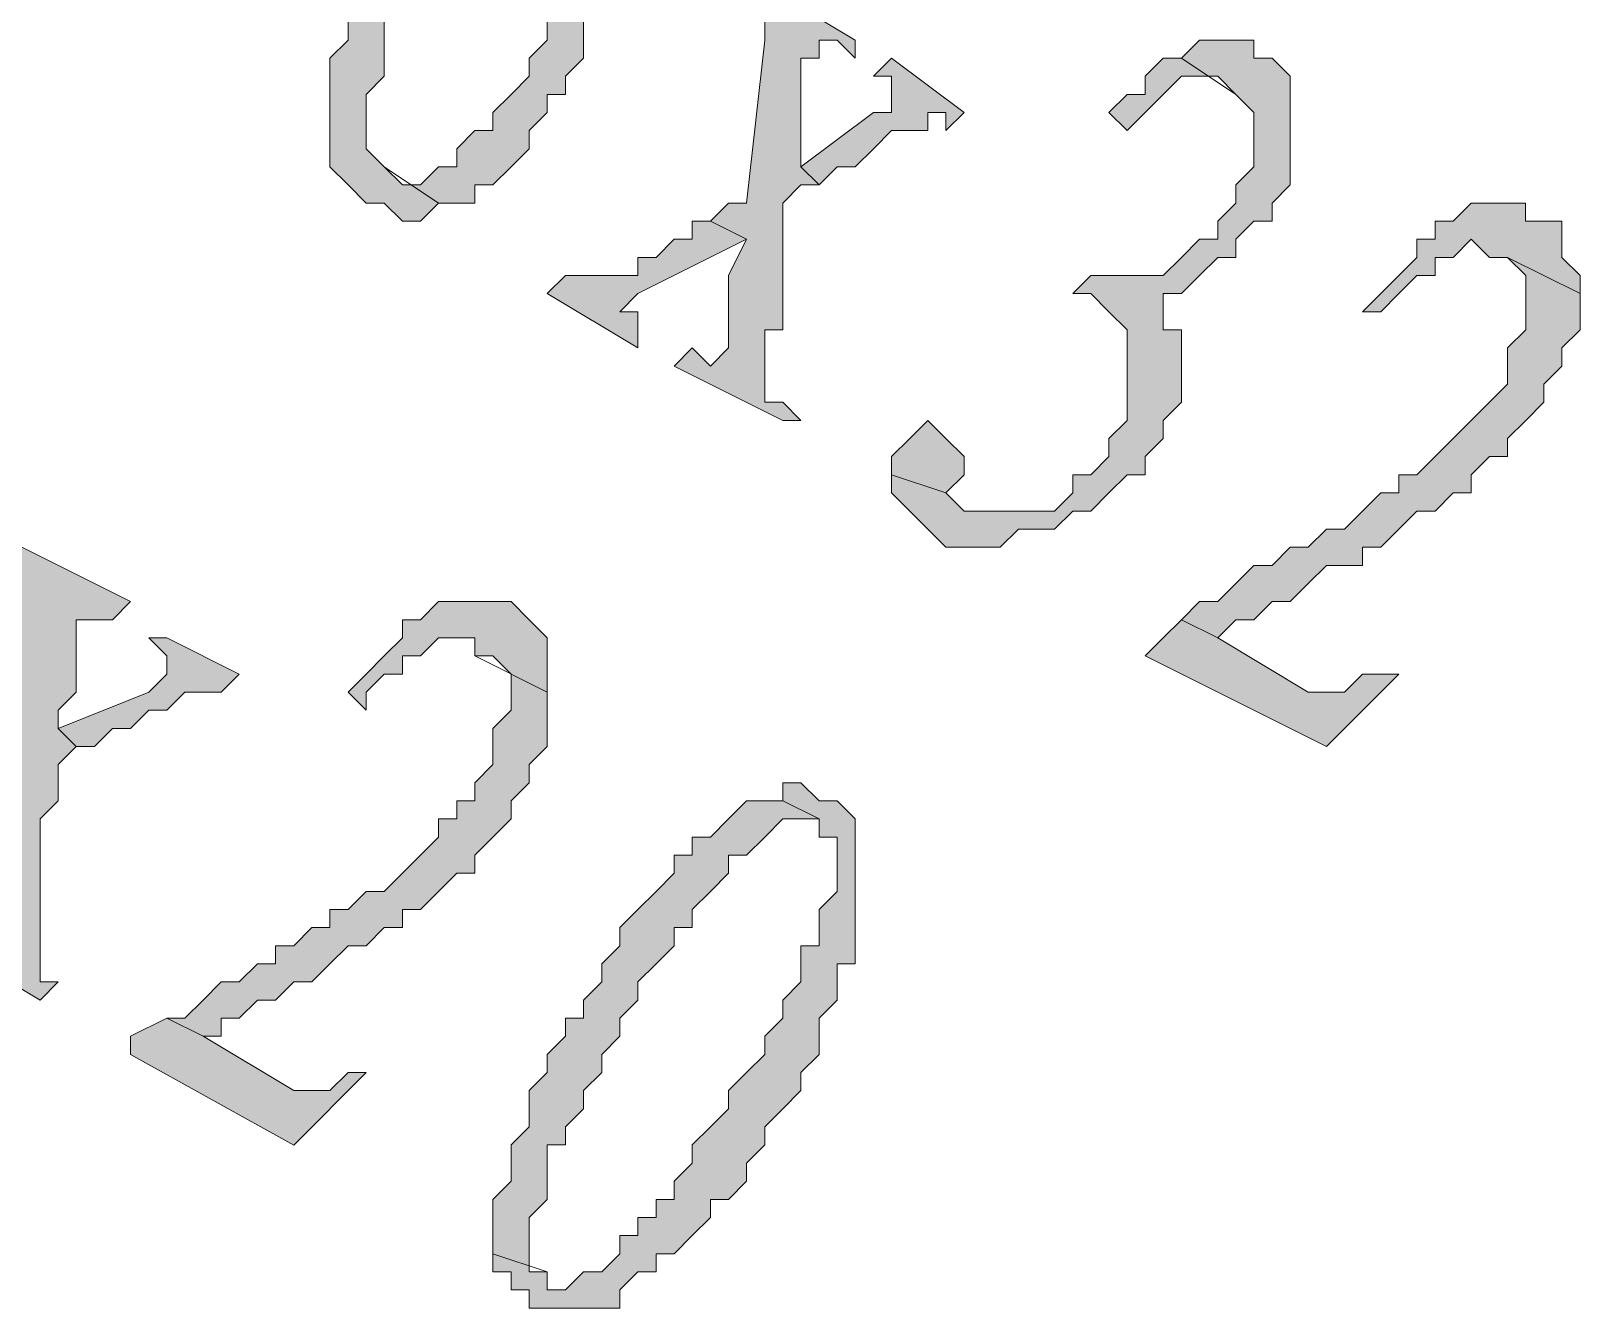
# Model space of a CAD drawing. Header units: millimetres. Extents: x 6 to 291, y 4 to 206.
# Drawn here: x 32.068 to 35.687, y 101.05 to 104.034 of the extents above; entities that cross this region are included whole.
import ezdxf

# ---------------------------------------------------------------- set-up
doc = ezdxf.new("R2010")
doc.units = ezdxf.units.MM
doc.layers.add('C00-00-00', color=7, linetype='Continuous')

msp = doc.modelspace()

# ---------------------------------------------------------------- hatches: boundary and pattern name
at = {"layer": 'C00-00-00'}
h = msp.add_hatch(color=256, dxfattribs=at)
h.dxf.hatch_style = 2
h.paths.add_polyline_path([(33.782, 104.690339), (33.739667, 104.690339), (33.739667, 104.732673), (33.655, 104.732673), (33.612667, 104.732673), (33.528, 104.732673), (33.485667, 104.732673), (33.443333, 104.690339), (33.401, 104.690339), (33.358667, 104.690339), (33.358667, 104.648006), (33.316333, 104.648006), (33.274, 104.648006), (33.231667, 104.605673), (33.231667, 104.563339), (33.189333, 104.563339), (33.147, 104.521006), (33.104667, 104.478673), (33.062333, 104.436339), (33.02, 104.394006), (32.977667, 104.351673), (32.977667, 104.309339), (32.935333, 104.267006), (32.893, 104.267006), (32.893, 104.224673), (32.893, 104.182339), (32.850667, 104.140006), (32.850667, 104.097673), (32.808333, 104.055339), (32.808333, 104.013006), (32.766, 103.970673), (32.766, 103.886006), (32.766, 103.843673), (32.766, 103.759006), (32.766, 103.716673), (32.808333, 103.674339), (32.850667, 103.632006), (32.893, 103.632006), (32.935333, 103.589673), (32.977667, 103.589673), (33.02, 103.632006), (32.893, 103.716673), (32.850667, 103.759006), (32.850667, 103.886006), (32.893, 103.928339), (32.893, 103.970673), (32.893, 104.013006), (32.893, 104.055339), (32.935333, 104.097673), (32.977667, 104.140006), (32.977667, 104.182339), (33.02, 104.224673), (33.062333, 104.267006), (33.062333, 104.309339), (33.189333, 104.309339), (33.231667, 104.267006), (33.274, 104.267006), (33.104667, 104.351673), (33.147, 104.394006), (33.189333, 104.436339), (33.231667, 104.436339), (33.231667, 104.478673), (33.274, 104.521006), (33.316333, 104.521006), (33.316333, 104.563339), (33.358667, 104.605673), (33.401, 104.605673), (33.443333, 104.605673), (33.443333, 104.648006), (33.485667, 104.648006), (33.528, 104.690339), (33.697333, 104.690339), (33.697333, 104.648006), (33.739667, 104.648006)])
h = msp.add_hatch(color=256, dxfattribs=at)
h.dxf.hatch_style = 2
h.paths.add_polyline_path([(33.316333, 104.309339), (33.316333, 104.351672), (33.273999, 104.351672), (33.104666, 104.351672), (33.273999, 104.267005), (33.316333, 104.224672), (33.316333, 104.140005), (33.273999, 104.097672), (33.273999, 104.055339), (33.273999, 104.013005), (33.231666, 103.970672), (33.231666, 103.928339), (33.189333, 103.886005), (33.146999, 103.843672), (33.146999, 103.801339), (33.104666, 103.801339), (33.062333, 103.759005), (33.062333, 103.716672), (33.019999, 103.716672), (32.977666, 103.674339), (32.935333, 103.674339), (32.892999, 103.716672), (33.019999, 103.632005), (33.062333, 103.632005), (33.104666, 103.632005), (33.104666, 103.674339), (33.146999, 103.674339), (33.189333, 103.716672), (33.231666, 103.759005), (33.231666, 103.801339), (33.273999, 103.843672), (33.273999, 103.886005), (33.316333, 103.886005), (33.316333, 103.928339), (33.358666, 103.970672), (33.358666, 104.013005), (33.358666, 104.055339), (33.400999, 104.097672), (33.400999, 104.267005), (33.358666, 104.267005), (33.358666, 104.309339)])
h = msp.add_hatch(color=256, dxfattribs=at)
h.dxf.hatch_style = 2
h.paths.add_polyline_path([(33.993666, 104.012999), (33.781999, 104.139999), (33.739666, 104.139999), (33.781999, 104.097665), (33.781999, 104.055332), (33.781999, 104.012999), (33.739666, 103.631999), (33.697332, 103.631999), (33.654999, 103.589665), (33.739666, 103.547332), (33.697332, 103.462665), (33.697332, 103.420332), (33.697332, 103.377999), (33.697332, 103.293332), (33.654999, 103.250999), (33.612666, 103.293332), (33.570332, 103.250999), (33.824332, 103.123999), (33.866666, 103.123999), (33.824332, 103.166332), (33.781999, 103.166332), (33.781999, 103.335665), (33.824332, 103.335665), (33.824332, 103.462665), (33.824332, 103.547332), (33.824332, 103.631999), (33.866666, 103.674332), (33.908999, 103.674332), (33.866666, 103.716665), (33.866666, 103.758999), (33.866666, 103.801332), (33.866666, 103.970665), (33.908999, 103.970665), (33.908999, 104.012999), (33.951332, 104.012999), (33.993666, 103.970665)])
h = msp.add_hatch(color=256, dxfattribs=at)
h.dxf.hatch_style = 2
h.paths.add_polyline_path([(34.925, 103.970672), (34.925, 104.013006), (34.798, 104.013006), (34.755667, 103.970672), (34.882667, 103.886006), (34.925, 103.843672), (34.925, 103.801339), (34.925, 103.759006), (34.925, 103.716672), (34.882667, 103.674339), (34.882667, 103.632006), (34.840333, 103.589672), (34.840333, 103.547339), (34.798, 103.547339), (34.755667, 103.505006), (34.713333, 103.462672), (34.671, 103.462672), (34.628667, 103.462672), (34.586333, 103.462672), (34.544, 103.462672), (34.501667, 103.420339), (34.544, 103.420339), (34.586333, 103.378006), (34.628667, 103.335672), (34.628667, 103.293339), (34.628667, 103.166339), (34.628667, 103.124006), (34.586333, 103.081672), (34.586333, 103.039339), (34.544, 102.997006), (34.501667, 102.997006), (34.501667, 102.954672), (34.459333, 102.912339), (34.417, 102.912339), (34.29, 102.912339), (34.247667, 102.912339), (34.205333, 102.954672), (34.078333, 102.997006), (34.078333, 102.954672), (34.120667, 102.912339), (34.163, 102.870006), (34.205333, 102.827672), (34.332333, 102.827672), (34.374667, 102.870006), (34.459333, 102.870006), (34.501667, 102.912339), (34.544, 102.912339), (34.586333, 102.954672), (34.628667, 102.997006), (34.671, 102.997006), (34.671, 103.039339), (34.713333, 103.081672), (34.713333, 103.124006), (34.755667, 103.166339), (34.755667, 103.335672), (34.713333, 103.335672), (34.713333, 103.378006), (34.713333, 103.420339), (34.755667, 103.420339), (34.798, 103.462672), (34.840333, 103.505006), (34.882667, 103.505006), (34.882667, 103.547339), (34.925, 103.589672), (34.967333, 103.589672), (34.967333, 103.632006), (35.009667, 103.674339), (35.009667, 103.716672), (35.009667, 103.886006), (35.009667, 103.928339), (34.967333, 103.970672)])
h = msp.add_hatch(color=256, dxfattribs=at)
h.dxf.hatch_style = 2
h.paths.add_polyline_path([(34.247667, 103.843669), (34.078334, 103.970669), (34.036001, 103.928336), (34.078334, 103.928336), (34.078334, 103.886003), (34.078334, 103.843669), (34.036001, 103.843669), (33.866667, 103.716669), (33.909001, 103.674336), (33.951334, 103.716669), (33.993667, 103.716669), (34.036001, 103.759003), (34.078334, 103.801336), (34.120667, 103.801336), (34.163001, 103.801336), (34.163001, 103.843669), (34.205334, 103.843669), (34.205334, 103.801336)])
h = msp.add_hatch(color=256, dxfattribs=at)
h.dxf.hatch_style = 2
h.paths.add_polyline_path([(34.755667, 103.970672), (34.713334, 103.970672), (34.671, 103.928339), (34.671, 103.886006), (34.628667, 103.886006), (34.586334, 103.843672), (34.628667, 103.801339), (34.671, 103.843672), (34.713334, 103.886006), (34.755667, 103.928339), (34.840334, 103.928339), (34.882667, 103.886006)])
h = msp.add_hatch(color=256, dxfattribs=at)
h.dxf.hatch_style = 2
h.paths.add_polyline_path([(35.602333, 103.589672), (35.559999, 103.589672), (35.559999, 103.632005), (35.432999, 103.632005), (35.390666, 103.589672), (35.348333, 103.589672), (35.348333, 103.547338), (35.305999, 103.547338), (35.305999, 103.505005), (35.263666, 103.462672), (35.221333, 103.420338), (35.178999, 103.378005), (35.221333, 103.378005), (35.263666, 103.420338), (35.305999, 103.462672), (35.348333, 103.462672), (35.348333, 103.505005), (35.390666, 103.505005), (35.432999, 103.547338), (35.475333, 103.505005), (35.517666, 103.505005), (35.686999, 103.420338), (35.686999, 103.462672), (35.644666, 103.505005), (35.644666, 103.547338), (35.644666, 103.589672)])
h = msp.add_hatch(color=256, dxfattribs=at)
h.dxf.hatch_style = 2
h.paths.add_polyline_path([(33.654999, 103.589672), (33.612666, 103.589672), (33.612666, 103.547338), (33.570333, 103.547338), (33.527999, 103.505005), (33.485666, 103.505005), (33.485666, 103.462672), (33.443333, 103.462672), (33.316333, 103.462672), (33.273999, 103.420338), (33.485666, 103.293338), (33.485666, 103.335672), (33.485666, 103.378005), (33.443333, 103.378005), (33.485666, 103.420338), (33.739666, 103.547338)])
h = msp.add_hatch(color=256, dxfattribs=at)
h.dxf.hatch_style = 2
h.paths.add_polyline_path([(35.687001, 103.420334), (35.517668, 103.505001), (35.560001, 103.462668), (35.560001, 103.420334), (35.560001, 103.378001), (35.560001, 103.335668), (35.517668, 103.293334), (35.517668, 103.251001), (35.517668, 103.208668), (35.475335, 103.166334), (35.433001, 103.124001), (35.390668, 103.081668), (35.348335, 103.039334), (35.306001, 102.997001), (35.263668, 102.997001), (35.263668, 102.954668), (35.221335, 102.954668), (35.179001, 102.912334), (35.136668, 102.870001), (35.094335, 102.870001), (35.052001, 102.827668), (35.009668, 102.827668), (34.967335, 102.785334), (34.925001, 102.785334), (34.882668, 102.743001), (34.840335, 102.700668), (34.798001, 102.700668), (34.755668, 102.658334), (34.840335, 102.616001), (34.882668, 102.658334), (34.925001, 102.658334), (34.967335, 102.700668), (35.009668, 102.700668), (35.052001, 102.743001), (35.094335, 102.785334), (35.136668, 102.785334), (35.179001, 102.785334), (35.179001, 102.827668), (35.221335, 102.827668), (35.263668, 102.870001), (35.306001, 102.912334), (35.348335, 102.912334), (35.390668, 102.954668), (35.433001, 102.954668), (35.433001, 102.997001), (35.475335, 103.039334), (35.517668, 103.039334), (35.517668, 103.081668), (35.560001, 103.124001), (35.602335, 103.166334), (35.602335, 103.208668), (35.644668, 103.251001), (35.644668, 103.293334), (35.687001, 103.335668)])
h = msp.add_hatch(color=256, dxfattribs=at)
h.dxf.hatch_style = 2
h.paths.add_polyline_path([(34.205333, 103.081668), (34.163, 103.124001), (34.120666, 103.081668), (34.078333, 103.039335), (34.078333, 102.997001), (34.205333, 102.954668), (34.247666, 102.997001), (34.247666, 103.039335)])
h = msp.add_hatch(color=256, dxfattribs=at)
h.dxf.hatch_style = 2
h.paths.add_polyline_path([(32.300334, 102.700668), (32.046334, 102.827668), (32.004001, 102.785334), (32.046334, 102.785334), (32.046334, 102.743001), (32.046334, 102.658334), (32.004001, 102.319668), (32.004001, 102.277334), (31.961667, 102.277334), (32.004001, 102.235001), (32.004001, 102.108001), (31.961667, 102.065668), (31.961667, 101.981001), (31.961667, 101.938668), (31.919334, 101.938668), (31.877001, 101.938668), (31.877001, 101.896334), (32.088667, 101.769334), (32.131001, 101.811668), (32.088667, 101.811668), (32.088667, 101.854001), (32.088667, 102.023334), (32.088667, 102.065668), (32.088667, 102.192668), (32.131001, 102.235001), (32.131001, 102.319668), (32.173334, 102.362001), (32.131001, 102.404334), (32.131001, 102.446668), (32.173334, 102.489001), (32.173334, 102.616001), (32.173334, 102.658334), (32.215667, 102.658334), (32.258001, 102.658334)])
h = msp.add_hatch(color=256, dxfattribs=at)
h.dxf.hatch_style = 2
h.paths.add_polyline_path([(33.231666, 102.658333), (33.189333, 102.700666), (33.146999, 102.700666), (33.104666, 102.700666), (33.062333, 102.700666), (33.019999, 102.700666), (32.977666, 102.658333), (32.935333, 102.658333), (32.935333, 102.616), (32.892999, 102.573666), (32.850666, 102.531333), (32.808333, 102.489), (32.850666, 102.446666), (32.850666, 102.489), (32.892999, 102.531333), (32.935333, 102.531333), (32.935333, 102.573666), (32.977666, 102.573666), (33.019999, 102.616), (33.104666, 102.616), (33.104666, 102.573666), (33.273999, 102.489), (33.273999, 102.573666), (33.273999, 102.616)])
h = msp.add_hatch(color=256, dxfattribs=at)
h.dxf.hatch_style = 2
h.paths.add_polyline_path([(35.263666, 102.531338), (35.221333, 102.531338), (35.179, 102.531338), (35.136666, 102.489005), (35.052, 102.489005), (34.840333, 102.616005), (34.755666, 102.658338), (34.713333, 102.616005), (34.671, 102.573672), (35.094333, 102.362005)])
h = msp.add_hatch(color=256, dxfattribs=at)
h.dxf.hatch_style = 2
h.paths.add_polyline_path([(32.554334, 102.531338), (32.385, 102.616005), (32.342667, 102.616005), (32.385, 102.573672), (32.385, 102.531338), (32.342667, 102.489005), (32.131, 102.404338), (32.173334, 102.362005), (32.215667, 102.362005), (32.258, 102.404338), (32.300334, 102.404338), (32.342667, 102.446672), (32.385, 102.446672), (32.427334, 102.489005), (32.469667, 102.489005), (32.512, 102.489005)])
h = msp.add_hatch(color=256, dxfattribs=at)
h.dxf.hatch_style = 2
h.paths.add_polyline_path([(33.274001, 102.489004), (33.104667, 102.573671), (33.147001, 102.573671), (33.189334, 102.531337), (33.189334, 102.446671), (33.147001, 102.404337), (33.147001, 102.362004), (33.147001, 102.319671), (33.104667, 102.277337), (33.104667, 102.235004), (33.062334, 102.235004), (33.062334, 102.192671), (33.020001, 102.192671), (33.020001, 102.150337), (32.977667, 102.108004), (32.935334, 102.065671), (32.893001, 102.023337), (32.850667, 102.023337), (32.808334, 101.981004), (32.766001, 101.981004), (32.766001, 101.938671), (32.723667, 101.938671), (32.681334, 101.896337), (32.639001, 101.896337), (32.639001, 101.854004), (32.596667, 101.854004), (32.554334, 101.811671), (32.512001, 101.811671), (32.469667, 101.769337), (32.427334, 101.727004), (32.385001, 101.727004), (32.469667, 101.684671), (32.512001, 101.684671), (32.512001, 101.727004), (32.554334, 101.727004), (32.596667, 101.769337), (32.639001, 101.769337), (32.681334, 101.811671), (32.723667, 101.811671), (32.766001, 101.854004), (32.808334, 101.896337), (32.850667, 101.896337), (32.893001, 101.938671), (32.935334, 101.938671), (32.935334, 101.981004), (32.977667, 101.981004), (33.020001, 102.023337), (33.062334, 102.065671), (33.104667, 102.065671), (33.104667, 102.108004), (33.147001, 102.150337), (33.189334, 102.192671), (33.189334, 102.235004), (33.231667, 102.277337), (33.231667, 102.319671), (33.274001, 102.362004), (33.274001, 102.404337)])
h = msp.add_hatch(color=256, dxfattribs=at)
h.dxf.hatch_style = 2
h.paths.add_polyline_path([(33.951335, 102.235006), (33.909002, 102.235006), (33.866669, 102.27734), (33.824335, 102.27734), (33.824335, 102.235006), (33.909002, 102.192673), (33.909002, 102.15034), (33.951335, 102.15034), (33.951335, 102.02334), (33.909002, 101.981006), (33.909002, 101.938673), (33.909002, 101.89634), (33.866669, 101.89634), (33.866669, 101.854006), (33.866669, 101.811673), (33.824335, 101.76934), (33.824335, 101.727006), (33.782002, 101.684673), (33.782002, 101.64234), (33.739669, 101.600006), (33.697335, 101.557673), (33.697335, 101.51534), (33.655002, 101.473006), (33.612669, 101.430673), (33.612669, 101.38834), (33.570335, 101.346006), (33.570335, 101.303673), (33.528002, 101.303673), (33.528002, 101.26134), (33.485669, 101.26134), (33.485669, 101.219006), (33.443335, 101.219006), (33.443335, 101.176673), (33.401002, 101.13434), (33.358669, 101.13434), (33.316335, 101.092006), (33.274002, 101.092006), (33.274002, 101.13434), (33.147002, 101.176673), (33.147002, 101.13434), (33.189335, 101.13434), (33.189335, 101.092006), (33.231669, 101.092006), (33.231669, 101.049673), (33.274002, 101.049673), (33.358669, 101.049673), (33.401002, 101.049673), (33.443335, 101.049673), (33.443335, 101.092006), (33.485669, 101.13434), (33.528002, 101.13434), (33.528002, 101.176673), (33.570335, 101.176673), (33.612669, 101.219006), (33.655002, 101.26134), (33.655002, 101.303673), (33.697335, 101.303673), (33.739669, 101.346006), (33.739669, 101.38834), (33.782002, 101.430673), (33.782002, 101.473006), (33.824335, 101.51534), (33.866669, 101.557673), (33.866669, 101.600006), (33.909002, 101.64234), (33.909002, 101.684673), (33.909002, 101.727006), (33.951335, 101.76934), (33.951335, 101.811673), (33.951335, 101.854006), (33.993669, 101.854006), (33.993669, 101.89634), (33.993669, 101.938673), (33.993669, 102.192673)])
h = msp.add_hatch(color=256, dxfattribs=at)
h.dxf.hatch_style = 2
h.paths.add_polyline_path([(33.824332, 102.235006), (33.781999, 102.235006), (33.739666, 102.235006), (33.697332, 102.192673), (33.654999, 102.15034), (33.612666, 102.15034), (33.612666, 102.108006), (33.570332, 102.108006), (33.570332, 102.065673), (33.527999, 102.02334), (33.485666, 101.981006), (33.443332, 101.938673), (33.443332, 101.89634), (33.400999, 101.854006), (33.400999, 101.811673), (33.358666, 101.76934), (33.358666, 101.727006), (33.316332, 101.727006), (33.316332, 101.684673), (33.273999, 101.64234), (33.273999, 101.600006), (33.231666, 101.557673), (33.231666, 101.51534), (33.231666, 101.473006), (33.189332, 101.430673), (33.189332, 101.346006), (33.146999, 101.303673), (33.146999, 101.176673), (33.273999, 101.13434), (33.231666, 101.13434), (33.231666, 101.26134), (33.273999, 101.303673), (33.273999, 101.346006), (33.273999, 101.38834), (33.273999, 101.430673), (33.316332, 101.430673), (33.316332, 101.473006), (33.358666, 101.51534), (33.358666, 101.557673), (33.400999, 101.600006), (33.400999, 101.64234), (33.443332, 101.684673), (33.443332, 101.727006), (33.485666, 101.76934), (33.485666, 101.811673), (33.527999, 101.854006), (33.570332, 101.89634), (33.570332, 101.938673), (33.612666, 101.938673), (33.612666, 101.981006), (33.654999, 102.02334), (33.697332, 102.065673), (33.697332, 102.108006), (33.739666, 102.108006), (33.781999, 102.15034), (33.824332, 102.192673), (33.866666, 102.192673), (33.908999, 102.192673)])
h = msp.add_hatch(color=256, dxfattribs=at)
h.dxf.hatch_style = 2
h.paths.add_polyline_path([(32.850668, 101.6), (32.808334, 101.6), (32.766001, 101.557666), (32.681334, 101.557666), (32.469668, 101.684666), (32.385001, 101.727), (32.300334, 101.684666), (32.300334, 101.642333), (32.681334, 101.430666)])

# ---------------------------------------------------------------- linework, layer by layer
at = {"layer": 'C00-00-00', "lineweight": 13}
for points in [[(33.781999, 104.055332), (33.781999, 104.012999), (33.739666, 103.631999), (33.697332, 103.631999), (33.654999, 103.589665), (33.739666, 103.547332), (33.697332, 103.462665), (33.697332, 103.420332), (33.697332, 103.377999), (33.697332, 103.293332), (33.654999, 103.250999), (33.612666, 103.293332), (33.570332, 103.250999), (33.824332, 103.123999), (33.866666, 103.123999), (33.824332, 103.166332), (33.781999, 103.166332), (33.781999, 103.335665), (33.824332, 103.335665), (33.824332, 103.462665), (33.824332, 103.547332), (33.824332, 103.631999), (33.866666, 103.674332), (33.908999, 103.674332), (33.866666, 103.716665), (33.866666, 103.758999), (33.866666, 103.801332), (33.866666, 103.970665), (33.908999, 103.970665), (33.908999, 104.012999), (33.951332, 104.012999), (33.993666, 103.970665), (33.993666, 104.012999), (33.781999, 104.139999)], [(32.808333, 104.055339), (32.808333, 104.013006), (32.766, 103.970673), (32.766, 103.886006), (32.766, 103.843673), (32.766, 103.759006), (32.766, 103.716673), (32.808333, 103.674339), (32.850667, 103.632006), (32.893, 103.632006), (32.935333, 103.589673), (32.977667, 103.589673), (33.02, 103.632006), (32.893, 103.716673), (32.850667, 103.759006), (32.850667, 103.886006), (32.893, 103.928339), (32.893, 103.970673), (32.893, 104.013006), (32.893, 104.055339)], [(33.273999, 104.055339), (33.273999, 104.013005), (33.231666, 103.970672), (33.231666, 103.928339), (33.189333, 103.886005), (33.146999, 103.843672), (33.146999, 103.801339), (33.104666, 103.801339), (33.062333, 103.759005), (33.062333, 103.716672), (33.019999, 103.716672), (32.977666, 103.674339), (32.935333, 103.674339), (32.892999, 103.716672), (33.019999, 103.632005), (33.062333, 103.632005), (33.104666, 103.632005), (33.104666, 103.674339), (33.146999, 103.674339), (33.189333, 103.716672), (33.231666, 103.759005), (33.231666, 103.801339), (33.273999, 103.843672), (33.273999, 103.886005), (33.316333, 103.886005), (33.316333, 103.928339), (33.358666, 103.970672), (33.358666, 104.013005), (33.358666, 104.055339)], [(31.877001, 101.896334), (32.088667, 101.769334), (32.131001, 101.811668), (32.088667, 101.811668), (32.088667, 101.854001), (32.088667, 102.023334), (32.088667, 102.065668), (32.088667, 102.192668), (32.131001, 102.235001), (32.131001, 102.319668), (32.173334, 102.362001), (32.131001, 102.404334), (32.131001, 102.446668), (32.173334, 102.489001), (32.173334, 102.616001), (32.173334, 102.658334), (32.215667, 102.658334), (32.258001, 102.658334), (32.300334, 102.700668), (32.046334, 102.827668)]]:
    msp.add_lwpolyline(points, dxfattribs=at)
for points in [[(34.925, 103.970672), (34.925, 104.013006), (34.798, 104.013006), (34.755667, 103.970672), (34.882667, 103.886006), (34.925, 103.843672), (34.925, 103.801339), (34.925, 103.759006), (34.925, 103.716672), (34.882667, 103.674339), (34.882667, 103.632006), (34.840333, 103.589672), (34.840333, 103.547339), (34.798, 103.547339), (34.755667, 103.505006), (34.713333, 103.462672), (34.671, 103.462672), (34.628667, 103.462672), (34.586333, 103.462672), (34.544, 103.462672), (34.501667, 103.420339), (34.544, 103.420339), (34.586333, 103.378006), (34.628667, 103.335672), (34.628667, 103.293339), (34.628667, 103.166339), (34.628667, 103.124006), (34.586333, 103.081672), (34.586333, 103.039339), (34.544, 102.997006), (34.501667, 102.997006), (34.501667, 102.954672), (34.459333, 102.912339), (34.417, 102.912339), (34.29, 102.912339), (34.247667, 102.912339), (34.205333, 102.954672), (34.078333, 102.997006), (34.078333, 102.954672), (34.120667, 102.912339), (34.163, 102.870006), (34.205333, 102.827672), (34.332333, 102.827672), (34.374667, 102.870006), (34.459333, 102.870006), (34.501667, 102.912339), (34.544, 102.912339), (34.586333, 102.954672), (34.628667, 102.997006), (34.671, 102.997006), (34.671, 103.039339), (34.713333, 103.081672), (34.713333, 103.124006), (34.755667, 103.166339), (34.755667, 103.335672), (34.713333, 103.335672), (34.713333, 103.378006), (34.713333, 103.420339), (34.755667, 103.420339), (34.798, 103.462672), (34.840333, 103.505006), (34.882667, 103.505006), (34.882667, 103.547339), (34.925, 103.589672), (34.967333, 103.589672), (34.967333, 103.632006), (35.009667, 103.674339), (35.009667, 103.716672), (35.009667, 103.886006), (35.009667, 103.928339), (34.967333, 103.970672)], [(34.247667, 103.843669), (34.078334, 103.970669), (34.036001, 103.928336), (34.078334, 103.928336), (34.078334, 103.886003), (34.078334, 103.843669), (34.036001, 103.843669), (33.866667, 103.716669), (33.909001, 103.674336), (33.951334, 103.716669), (33.993667, 103.716669), (34.036001, 103.759003), (34.078334, 103.801336), (34.120667, 103.801336), (34.163001, 103.801336), (34.163001, 103.843669), (34.205334, 103.843669), (34.205334, 103.801336)], [(34.755667, 103.970672), (34.713334, 103.970672), (34.671, 103.928339), (34.671, 103.886006), (34.628667, 103.886006), (34.586334, 103.843672), (34.628667, 103.801339), (34.671, 103.843672), (34.713334, 103.886006), (34.755667, 103.928339), (34.840334, 103.928339), (34.882667, 103.886006)], [(35.602333, 103.589672), (35.559999, 103.589672), (35.559999, 103.632005), (35.432999, 103.632005), (35.390666, 103.589672), (35.348333, 103.589672), (35.348333, 103.547338), (35.305999, 103.547338), (35.305999, 103.505005), (35.263666, 103.462672), (35.221333, 103.420338), (35.178999, 103.378005), (35.221333, 103.378005), (35.263666, 103.420338), (35.305999, 103.462672), (35.348333, 103.462672), (35.348333, 103.505005), (35.390666, 103.505005), (35.432999, 103.547338), (35.475333, 103.505005), (35.517666, 103.505005), (35.686999, 103.420338), (35.686999, 103.462672), (35.644666, 103.505005), (35.644666, 103.547338), (35.644666, 103.589672)], [(33.654999, 103.589672), (33.612666, 103.589672), (33.612666, 103.547338), (33.570333, 103.547338), (33.527999, 103.505005), (33.485666, 103.505005), (33.485666, 103.462672), (33.443333, 103.462672), (33.316333, 103.462672), (33.273999, 103.420338), (33.485666, 103.293338), (33.485666, 103.335672), (33.485666, 103.378005), (33.443333, 103.378005), (33.485666, 103.420338), (33.739666, 103.547338)], [(35.687001, 103.420334), (35.517668, 103.505001), (35.560001, 103.462668), (35.560001, 103.420334), (35.560001, 103.378001), (35.560001, 103.335668), (35.517668, 103.293334), (35.517668, 103.251001), (35.517668, 103.208668), (35.475335, 103.166334), (35.433001, 103.124001), (35.390668, 103.081668), (35.348335, 103.039334), (35.306001, 102.997001), (35.263668, 102.997001), (35.263668, 102.954668), (35.221335, 102.954668), (35.179001, 102.912334), (35.136668, 102.870001), (35.094335, 102.870001), (35.052001, 102.827668), (35.009668, 102.827668), (34.967335, 102.785334), (34.925001, 102.785334), (34.882668, 102.743001), (34.840335, 102.700668), (34.798001, 102.700668), (34.755668, 102.658334), (34.840335, 102.616001), (34.882668, 102.658334), (34.925001, 102.658334), (34.967335, 102.700668), (35.009668, 102.700668), (35.052001, 102.743001), (35.094335, 102.785334), (35.136668, 102.785334), (35.179001, 102.785334), (35.179001, 102.827668), (35.221335, 102.827668), (35.263668, 102.870001), (35.306001, 102.912334), (35.348335, 102.912334), (35.390668, 102.954668), (35.433001, 102.954668), (35.433001, 102.997001), (35.475335, 103.039334), (35.517668, 103.039334), (35.517668, 103.081668), (35.560001, 103.124001), (35.602335, 103.166334), (35.602335, 103.208668), (35.644668, 103.251001), (35.644668, 103.293334), (35.687001, 103.335668)], [(34.205333, 103.081668), (34.163, 103.124001), (34.120666, 103.081668), (34.078333, 103.039335), (34.078333, 102.997001), (34.205333, 102.954668), (34.247666, 102.997001), (34.247666, 103.039335)], [(33.231666, 102.658333), (33.189333, 102.700666), (33.146999, 102.700666), (33.104666, 102.700666), (33.062333, 102.700666), (33.019999, 102.700666), (32.977666, 102.658333), (32.935333, 102.658333), (32.935333, 102.616), (32.892999, 102.573666), (32.850666, 102.531333), (32.808333, 102.489), (32.850666, 102.446666), (32.850666, 102.489), (32.892999, 102.531333), (32.935333, 102.531333), (32.935333, 102.573666), (32.977666, 102.573666), (33.019999, 102.616), (33.104666, 102.616), (33.104666, 102.573666), (33.273999, 102.489), (33.273999, 102.573666), (33.273999, 102.616)], [(35.263666, 102.531338), (35.221333, 102.531338), (35.179, 102.531338), (35.136666, 102.489005), (35.052, 102.489005), (34.840333, 102.616005), (34.755666, 102.658338), (34.713333, 102.616005), (34.671, 102.573672), (35.094333, 102.362005)], [(32.554334, 102.531338), (32.385, 102.616005), (32.342667, 102.616005), (32.385, 102.573672), (32.385, 102.531338), (32.342667, 102.489005), (32.131, 102.404338), (32.173334, 102.362005), (32.215667, 102.362005), (32.258, 102.404338), (32.300334, 102.404338), (32.342667, 102.446672), (32.385, 102.446672), (32.427334, 102.489005), (32.469667, 102.489005), (32.512, 102.489005)], [(33.274001, 102.489004), (33.104667, 102.573671), (33.147001, 102.573671), (33.189334, 102.531337), (33.189334, 102.446671), (33.147001, 102.404337), (33.147001, 102.362004), (33.147001, 102.319671), (33.104667, 102.277337), (33.104667, 102.235004), (33.062334, 102.235004), (33.062334, 102.192671), (33.020001, 102.192671), (33.020001, 102.150337), (32.977667, 102.108004), (32.935334, 102.065671), (32.893001, 102.023337), (32.850667, 102.023337), (32.808334, 101.981004), (32.766001, 101.981004), (32.766001, 101.938671), (32.723667, 101.938671), (32.681334, 101.896337), (32.639001, 101.896337), (32.639001, 101.854004), (32.596667, 101.854004), (32.554334, 101.811671), (32.512001, 101.811671), (32.469667, 101.769337), (32.427334, 101.727004), (32.385001, 101.727004), (32.469667, 101.684671), (32.512001, 101.684671), (32.512001, 101.727004), (32.554334, 101.727004), (32.596667, 101.769337), (32.639001, 101.769337), (32.681334, 101.811671), (32.723667, 101.811671), (32.766001, 101.854004), (32.808334, 101.896337), (32.850667, 101.896337), (32.893001, 101.938671), (32.935334, 101.938671), (32.935334, 101.981004), (32.977667, 101.981004), (33.020001, 102.023337), (33.062334, 102.065671), (33.104667, 102.065671), (33.104667, 102.108004), (33.147001, 102.150337), (33.189334, 102.192671), (33.189334, 102.235004), (33.231667, 102.277337), (33.231667, 102.319671), (33.274001, 102.362004), (33.274001, 102.404337)], [(33.951335, 102.235006), (33.909002, 102.235006), (33.866669, 102.27734), (33.824335, 102.27734), (33.824335, 102.235006), (33.909002, 102.192673), (33.909002, 102.15034), (33.951335, 102.15034), (33.951335, 102.02334), (33.909002, 101.981006), (33.909002, 101.938673), (33.909002, 101.89634), (33.866669, 101.89634), (33.866669, 101.854006), (33.866669, 101.811673), (33.824335, 101.76934), (33.824335, 101.727006), (33.782002, 101.684673), (33.782002, 101.64234), (33.739669, 101.600006), (33.697335, 101.557673), (33.697335, 101.51534), (33.655002, 101.473006), (33.612669, 101.430673), (33.612669, 101.38834), (33.570335, 101.346006), (33.570335, 101.303673), (33.528002, 101.303673), (33.528002, 101.26134), (33.485669, 101.26134), (33.485669, 101.219006), (33.443335, 101.219006), (33.443335, 101.176673), (33.401002, 101.13434), (33.358669, 101.13434), (33.316335, 101.092006), (33.274002, 101.092006), (33.274002, 101.13434), (33.147002, 101.176673), (33.147002, 101.13434), (33.189335, 101.13434), (33.189335, 101.092006), (33.231669, 101.092006), (33.231669, 101.049673), (33.274002, 101.049673), (33.358669, 101.049673), (33.401002, 101.049673), (33.443335, 101.049673), (33.443335, 101.092006), (33.485669, 101.13434), (33.528002, 101.13434), (33.528002, 101.176673), (33.570335, 101.176673), (33.612669, 101.219006), (33.655002, 101.26134), (33.655002, 101.303673), (33.697335, 101.303673), (33.739669, 101.346006), (33.739669, 101.38834), (33.782002, 101.430673), (33.782002, 101.473006), (33.824335, 101.51534), (33.866669, 101.557673), (33.866669, 101.600006), (33.909002, 101.64234), (33.909002, 101.684673), (33.909002, 101.727006), (33.951335, 101.76934), (33.951335, 101.811673), (33.951335, 101.854006), (33.993669, 101.854006), (33.993669, 101.89634), (33.993669, 101.938673), (33.993669, 102.192673)], [(33.824332, 102.235006), (33.781999, 102.235006), (33.739666, 102.235006), (33.697332, 102.192673), (33.654999, 102.15034), (33.612666, 102.15034), (33.612666, 102.108006), (33.570332, 102.108006), (33.570332, 102.065673), (33.527999, 102.02334), (33.485666, 101.981006), (33.443332, 101.938673), (33.443332, 101.89634), (33.400999, 101.854006), (33.400999, 101.811673), (33.358666, 101.76934), (33.358666, 101.727006), (33.316332, 101.727006), (33.316332, 101.684673), (33.273999, 101.64234), (33.273999, 101.600006), (33.231666, 101.557673), (33.231666, 101.51534), (33.231666, 101.473006), (33.189332, 101.430673), (33.189332, 101.346006), (33.146999, 101.303673), (33.146999, 101.176673), (33.273999, 101.13434), (33.231666, 101.13434), (33.231666, 101.26134), (33.273999, 101.303673), (33.273999, 101.346006), (33.273999, 101.38834), (33.273999, 101.430673), (33.316332, 101.430673), (33.316332, 101.473006), (33.358666, 101.51534), (33.358666, 101.557673), (33.400999, 101.600006), (33.400999, 101.64234), (33.443332, 101.684673), (33.443332, 101.727006), (33.485666, 101.76934), (33.485666, 101.811673), (33.527999, 101.854006), (33.570332, 101.89634), (33.570332, 101.938673), (33.612666, 101.938673), (33.612666, 101.981006), (33.654999, 102.02334), (33.697332, 102.065673), (33.697332, 102.108006), (33.739666, 102.108006), (33.781999, 102.15034), (33.824332, 102.192673), (33.866666, 102.192673), (33.908999, 102.192673)], [(32.850668, 101.6), (32.808334, 101.6), (32.766001, 101.557666), (32.681334, 101.557666), (32.469668, 101.684666), (32.385001, 101.727), (32.300334, 101.684666), (32.300334, 101.642333), (32.681334, 101.430666)]]:
    msp.add_lwpolyline(points, close=True, dxfattribs=at)

doc.saveas('drawing.dxf')
